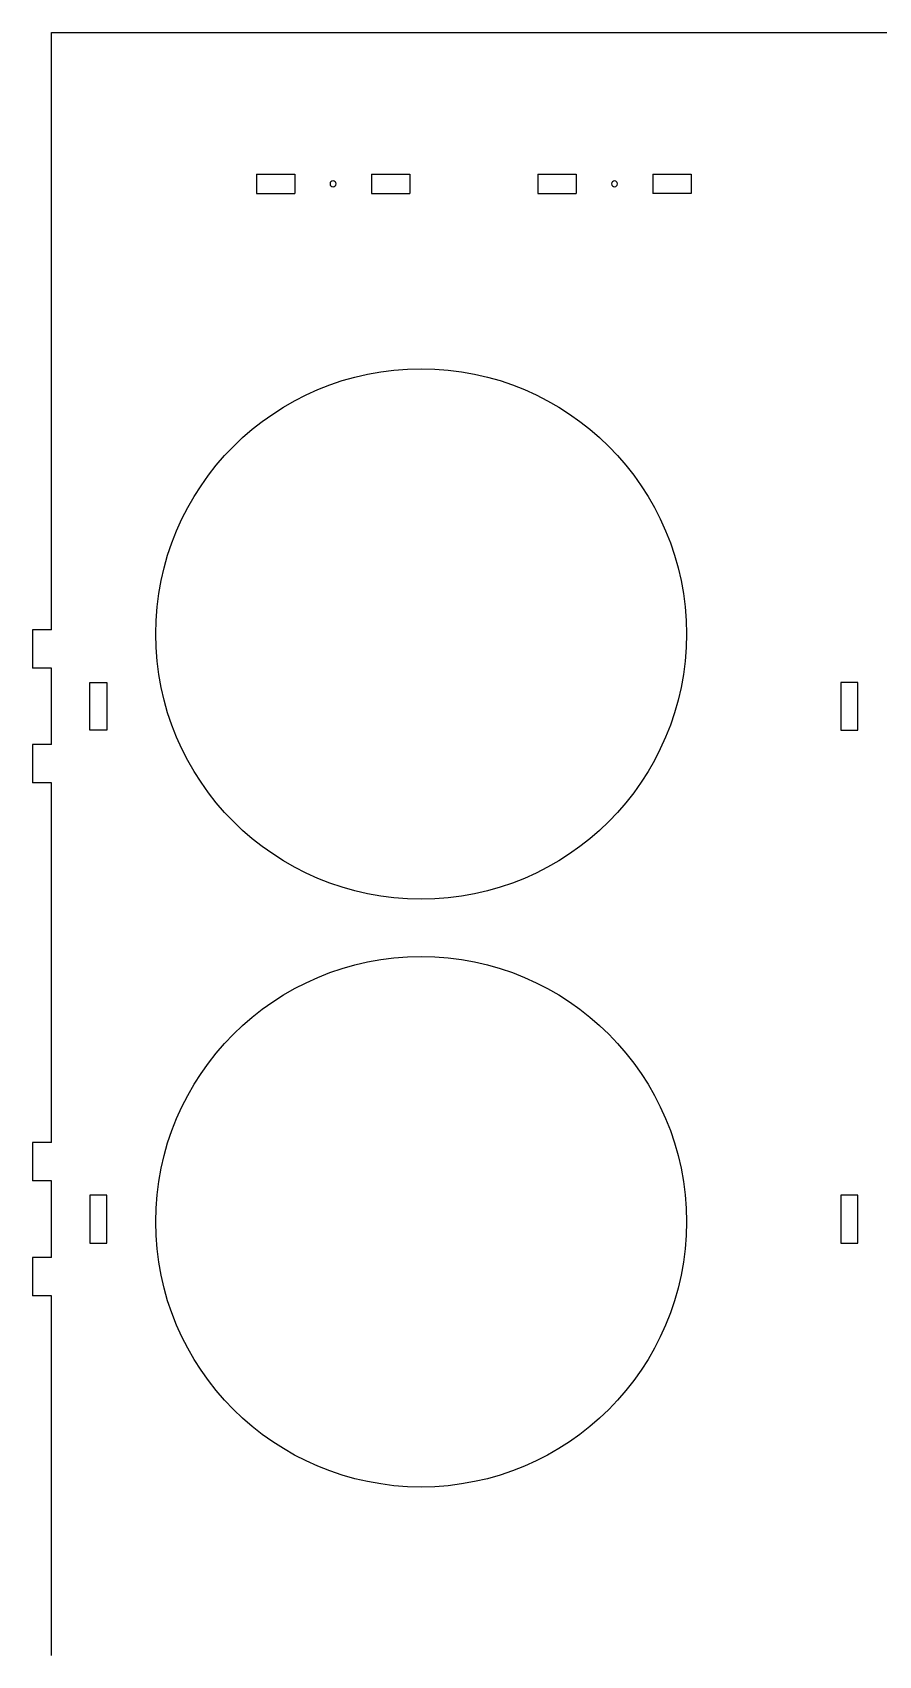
# Model space of a CAD drawing. Extents: x 311 to 600, y 16 to 462.
# Drawn here: x 310.6 to 450.9, y 193.1 to 462.3 of the extents above; entities that cross this region are included whole.
import ezdxf

# ---------------------------------------------------------------- set-up
doc = ezdxf.new("R2010")
doc.units = 0
doc.header["$MEASUREMENT"] = 0
doc.layers.get('0').update_dxf_attribs({"color": 13, "linetype": 'CONTINUOUS'})

msp = doc.modelspace()

# ---------------------------------------------------------------- linework, layer by layer
for p, q in [((313.76, 363.27, 0), (313.76, 462.35, 0)), ((313.76, 462.35, 0), (453.76, 462.35, 0)), ((347.73, 438.82, 0), (347.73, 435.65, 0)), ((347.73, 438.82, 0), (354.08, 438.82, 0)), ((354.08, 438.82, 0), (354.08, 435.65, 0)), ((366.78, 438.82, 0), (366.78, 435.65, 0)), ((366.78, 438.82, 0), (373.13, 438.82, 0)), ((373.13, 438.82, 0), (373.13, 435.65, 0)), ((394.39, 438.82, 0), (394.39, 435.65, 0)), ((394.39, 438.82, 0), (400.74, 438.82, 0)), ((400.74, 438.82, 0), (400.74, 435.65, 0)), ((413.44, 438.82, 0), (413.44, 435.65, 0)), ((413.44, 438.82, 0), (419.79, 438.82, 0)), ((419.79, 438.82, 0), (419.79, 435.65, 0)), ((347.73, 435.65, 0), (354.08, 435.65, 0)), ((366.78, 435.65, 0), (373.13, 435.65, 0)), ((394.39, 435.65, 0), (400.74, 435.65, 0)), ((419.79, 435.65, 0), (413.44, 435.65, 0)), ((313.76, 363.27, 0), (310.59, 363.27, 0)), ((310.59, 363.27, 0), (310.59, 356.92, 0)), ((313.76, 356.92, 0), (310.59, 356.92, 0)), ((313.76, 344.22, 0), (313.76, 356.92, 0)), ((320.11, 346.6, 0), (320.11, 354.54, 0)), ((320.11, 354.54, 0), (322.89, 354.54, 0)), ((322.89, 354.54, 0), (322.89, 346.6, 0)), ((447.41, 354.54, 0), (444.63, 354.54, 0)), ((444.63, 354.54, 0), (444.63, 346.6, 0)), ((447.41, 346.6, 0), (447.41, 354.54, 0)), ((322.89, 346.6, 0), (320.11, 346.6, 0)), ((444.63, 346.6, 0), (447.41, 346.6, 0)), ((313.76, 344.22, 0), (310.59, 344.22, 0)), ((310.59, 344.22, 0), (310.59, 337.87, 0)), ((313.76, 337.87, 0), (310.59, 337.87, 0)), ((313.76, 278.2, 0), (313.76, 337.87, 0)), ((313.76, 278.2, 0), (310.59, 278.2, 0)), ((310.59, 278.2, 0), (310.59, 271.85, 0)), ((313.76, 271.85, 0), (310.59, 271.85, 0)), ((313.76, 259.15, 0), (313.76, 271.85, 0)), ((320.11, 269.47, 0), (320.11, 261.53, 0)), ((322.89, 269.47, 0), (320.11, 269.47, 0)), ((322.89, 261.53, 0), (322.89, 269.47, 0)), ((447.41, 269.47, 0), (444.63, 269.47, 0)), ((444.63, 269.47, 0), (444.63, 261.53, 0)), ((447.41, 261.53, 0), (447.41, 269.47, 0)), ((320.11, 261.53, 0), (322.89, 261.53, 0)), ((444.63, 261.53, 0), (447.41, 261.53, 0)), ((313.76, 259.15, 0), (310.59, 259.15, 0)), ((310.59, 259.15, 0), (310.59, 252.8, 0)), ((313.76, 252.8, 0), (310.59, 252.8, 0)), ((313.76, 193.12, 0), (313.76, 252.8, 0))]:
    msp.add_line(p, q)
at = {"extrusion": (-1.46493e-13, -2.40024e-12, -1)}
for centre in [(-360.43, 437.24, 0), (-407.09, 437.24, 0)]:
    msp.add_circle(centre, 0.5, dxfattribs=at)
for centre in [(375.02, 362.57, 0), (375.02, 265.07, 0)]:
    msp.add_circle(centre, 44)

doc.saveas('drawing.dxf')
